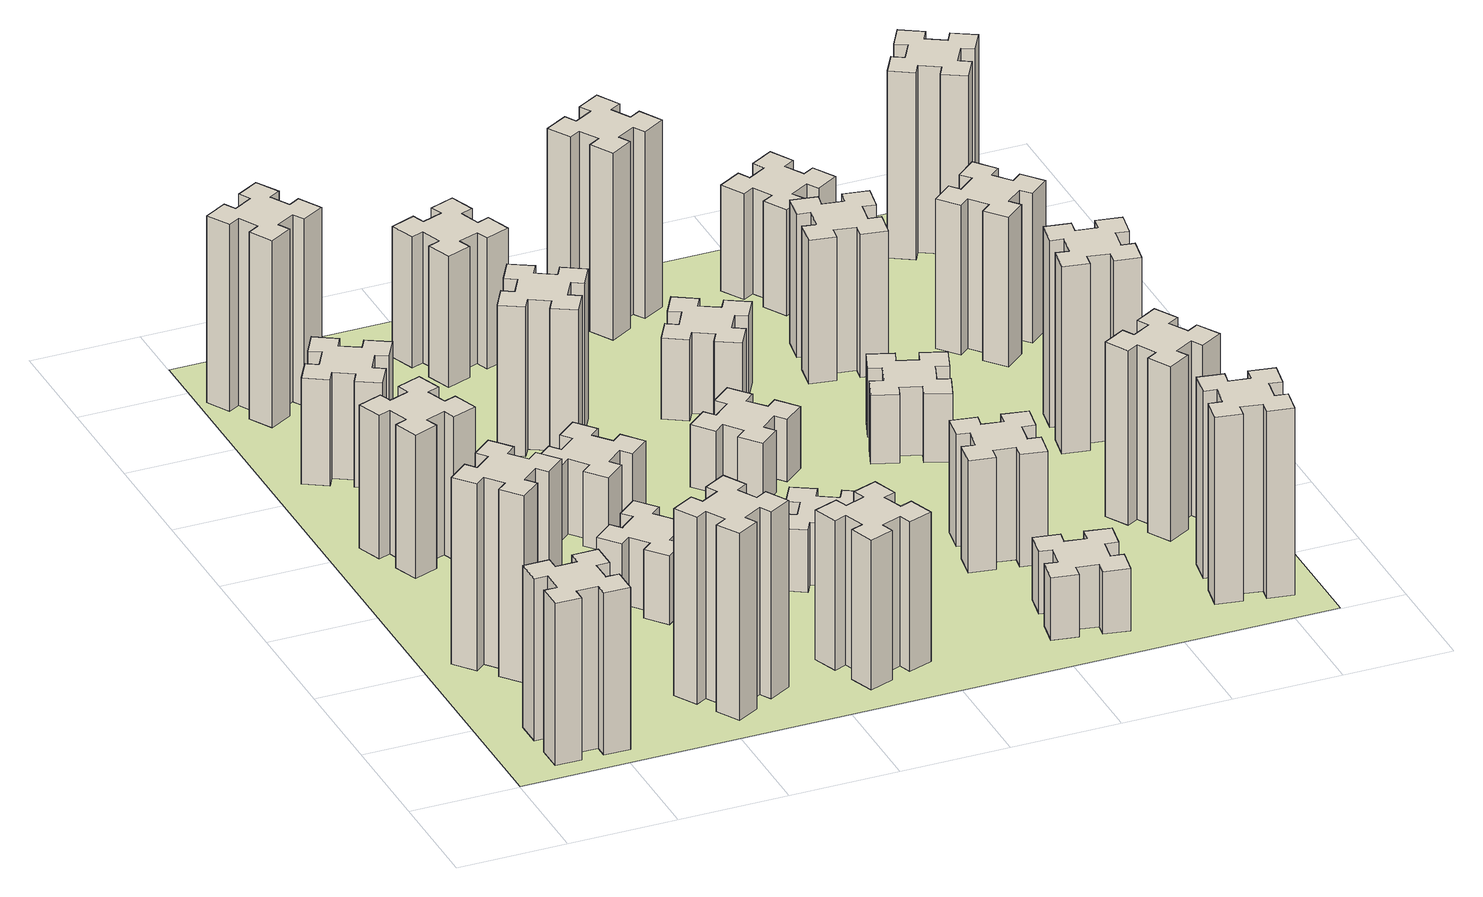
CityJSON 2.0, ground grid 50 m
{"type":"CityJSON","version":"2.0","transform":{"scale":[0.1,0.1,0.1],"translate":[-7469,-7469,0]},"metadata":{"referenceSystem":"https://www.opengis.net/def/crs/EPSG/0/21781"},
"CityObjects":{
"building1":{"type":"Building","attributes":{"class":"1000","function":"1000","usage":"1000","yearOfConstruction":2016,"roofType":"1000","measuredHeight":78,"storeysAboveGround":30,"storeysBelowGround":0},"geometry":[{"type":"Solid","lod":"1","boundaries":[[[[0,1,2,3,4,5,6,7,8,9,10,11,12,13,14,15,16,17,18,19]],[[17,16,20,21]],[[16,15,22,20]],[[15,14,23,22]],[[14,13,24,23]],[[13,12,25,24]],[[12,11,26,25]],[[11,10,27,26]],[[10,9,28,27]],[[9,8,29,28]],[[8,7,30,29]],[[7,6,31,30]],[[6,5,32,31]],[[5,4,33,32]],[[4,3,34,33]],[[3,2,35,34]],[[2,1,36,35]],[[1,0,37,36]],[[0,19,38,37]],[[19,18,39,38]],[[18,17,21,39]],[[24,25,26,27,28,29,30,31,32,33,34,35,36,37,38,39,21,20,22,23]]]]}]},
"building2":{"type":"Building","attributes":{"class":"1000","function":"1000","usage":"1000","yearOfConstruction":2016,"roofType":"1000","measuredHeight":90,"storeysAboveGround":30,"storeysBelowGround":0},"geometry":[{"type":"Solid","lod":"1","boundaries":[[[[40,41,42,43,44,45,46,47,48,49,50,51,52,53,54,55,56,57,58,59]],[[57,56,60,61]],[[56,55,62,60]],[[55,54,63,62]],[[54,53,64,63]],[[53,52,65,64]],[[52,51,66,65]],[[51,50,67,66]],[[50,49,68,67]],[[49,48,69,68]],[[48,47,70,69]],[[47,46,71,70]],[[46,45,72,71]],[[45,44,73,72]],[[44,43,74,73]],[[43,42,75,74]],[[42,41,76,75]],[[41,40,77,76]],[[40,59,78,77]],[[59,58,79,78]],[[58,57,61,79]],[[64,65,66,67,68,69,70,71,72,73,74,75,76,77,78,79,61,60,62,63]]]]}]},
"building3":{"type":"Building","attributes":{"class":"1000","function":"1000","usage":"1000","yearOfConstruction":2016,"roofType":"1000","measuredHeight":69,"storeysAboveGround":30,"storeysBelowGround":0},"geometry":[{"type":"Solid","lod":"1","boundaries":[[[[80,81,82,83,84,85,86,87,88,89,90,91,92,93,94,95,96,97,98,99]],[[97,96,100,101]],[[96,95,102,100]],[[95,94,103,102]],[[94,93,104,103]],[[93,92,105,104]],[[92,91,106,105]],[[91,90,107,106]],[[90,89,108,107]],[[89,88,109,108]],[[88,87,110,109]],[[87,86,111,110]],[[86,85,112,111]],[[85,84,113,112]],[[84,83,114,113]],[[83,82,115,114]],[[82,81,116,115]],[[81,80,117,116]],[[80,99,118,117]],[[99,98,119,118]],[[98,97,101,119]],[[104,105,106,107,108,109,110,111,112,113,114,115,116,117,118,119,101,100,102,103]]]]}]},
"building4":{"type":"Building","attributes":{"class":"1000","function":"1000","usage":"1000","yearOfConstruction":2016,"roofType":"1000","measuredHeight":51,"storeysAboveGround":30,"storeysBelowGround":0},"geometry":[{"type":"Solid","lod":"1","boundaries":[[[[120,121,122,123,124,125,126,127,128,129,130,131,132,133,134,135,136,137,138,139]],[[137,136,140,141]],[[136,135,142,140]],[[135,134,143,142]],[[134,133,144,143]],[[133,132,145,144]],[[132,131,146,145]],[[131,130,147,146]],[[130,129,148,147]],[[129,128,149,148]],[[128,127,150,149]],[[127,126,151,150]],[[126,125,152,151]],[[125,124,153,152]],[[124,123,154,153]],[[123,122,155,154]],[[122,121,156,155]],[[121,120,157,156]],[[120,139,158,157]],[[139,138,159,158]],[[138,137,141,159]],[[144,145,146,147,148,149,150,151,152,153,154,155,156,157,158,159,141,140,142,143]]]]}]},
"building5":{"type":"Building","attributes":{"class":"1000","function":"1000","usage":"1000","yearOfConstruction":2016,"roofType":"1000","measuredHeight":90,"storeysAboveGround":30,"storeysBelowGround":0},"geometry":[{"type":"Solid","lod":"1","boundaries":[[[[160,161,162,163,164,165,166,167,168,169,170,171,172,173,174,175,176,177,178,179]],[[177,176,180,181]],[[176,175,182,180]],[[175,174,183,182]],[[174,173,184,183]],[[173,172,185,184]],[[172,171,186,185]],[[171,170,187,186]],[[170,169,188,187]],[[169,168,189,188]],[[168,167,190,189]],[[167,166,191,190]],[[166,165,192,191]],[[165,164,193,192]],[[164,163,194,193]],[[163,162,195,194]],[[162,161,196,195]],[[161,160,197,196]],[[160,179,198,197]],[[179,178,199,198]],[[178,177,181,199]],[[184,185,186,187,188,189,190,191,192,193,194,195,196,197,198,199,181,180,182,183]]]]}]},
"building6":{"type":"Building","attributes":{"class":"1000","function":"1000","usage":"1000","yearOfConstruction":2016,"roofType":"1000","measuredHeight":90,"storeysAboveGround":30,"storeysBelowGround":0},"geometry":[{"type":"Solid","lod":"1","boundaries":[[[[200,201,202,203,204,205,206,207,208,209,210,211,212,213,214,215,216,217,218,219]],[[217,216,220,221]],[[216,215,222,220]],[[215,214,223,222]],[[214,213,224,223]],[[213,212,225,224]],[[212,211,226,225]],[[211,210,227,226]],[[210,209,228,227]],[[209,208,229,228]],[[208,207,230,229]],[[207,206,231,230]],[[206,205,232,231]],[[205,204,233,232]],[[204,203,234,233]],[[203,202,235,234]],[[202,201,236,235]],[[201,200,237,236]],[[200,219,238,237]],[[219,218,239,238]],[[218,217,221,239]],[[224,225,226,227,228,229,230,231,232,233,234,235,236,237,238,239,221,220,222,223]]]]}]},
"building7":{"type":"Building","attributes":{"class":"1000","function":"1000","usage":"1000","yearOfConstruction":2016,"roofType":"1000","measuredHeight":33,"storeysAboveGround":30,"storeysBelowGround":0},"geometry":[{"type":"Solid","lod":"1","boundaries":[[[[240,241,242,243,244,245,246,247,248,249,250,251,252,253,254,255,256,257,258,259]],[[257,256,260,261]],[[256,255,262,260]],[[255,254,263,262]],[[254,253,264,263]],[[253,252,265,264]],[[252,251,266,265]],[[251,250,267,266]],[[250,249,268,267]],[[249,248,269,268]],[[248,247,270,269]],[[247,246,271,270]],[[246,245,272,271]],[[245,244,273,272]],[[244,243,274,273]],[[243,242,275,274]],[[242,241,276,275]],[[241,240,277,276]],[[240,259,278,277]],[[259,258,279,278]],[[258,257,261,279]],[[264,265,266,267,268,269,270,271,272,273,274,275,276,277,278,279,261,260,262,263]]]]}]},
"building8":{"type":"Building","attributes":{"class":"1000","function":"1000","usage":"1000","yearOfConstruction":2016,"roofType":"1000","measuredHeight":36,"storeysAboveGround":30,"storeysBelowGround":0},"geometry":[{"type":"Solid","lod":"1","boundaries":[[[[280,281,282,283,284,285,286,287,288,289,290,291,292,293,294,295,296,297,298,299]],[[297,296,300,301]],[[296,295,302,300]],[[295,294,303,302]],[[294,293,304,303]],[[293,292,305,304]],[[292,291,306,305]],[[291,290,307,306]],[[290,289,308,307]],[[289,288,309,308]],[[288,287,310,309]],[[287,286,311,310]],[[286,285,312,311]],[[285,284,313,312]],[[284,283,314,313]],[[283,282,315,314]],[[282,281,316,315]],[[281,280,317,316]],[[280,299,318,317]],[[299,298,319,318]],[[298,297,301,319]],[[304,305,306,307,308,309,310,311,312,313,314,315,316,317,318,319,301,300,302,303]]]]}]},
"building9":{"type":"Building","attributes":{"class":"1000","function":"1000","usage":"1000","yearOfConstruction":2016,"roofType":"1000","measuredHeight":72,"storeysAboveGround":30,"storeysBelowGround":0},"geometry":[{"type":"Solid","lod":"1","boundaries":[[[[320,321,322,323,324,325,326,327,328,329,330,331,332,333,334,335,336,337,338,339]],[[337,336,340,341]],[[336,335,342,340]],[[335,334,343,342]],[[334,333,344,343]],[[333,332,345,344]],[[332,331,346,345]],[[331,330,347,346]],[[330,329,348,347]],[[329,328,349,348]],[[328,327,350,349]],[[327,326,351,350]],[[326,325,352,351]],[[325,324,353,352]],[[324,323,354,353]],[[323,322,355,354]],[[322,321,356,355]],[[321,320,357,356]],[[320,339,358,357]],[[339,338,359,358]],[[338,337,341,359]],[[344,345,346,347,348,349,350,351,352,353,354,355,356,357,358,359,341,340,342,343]]]]}]},
"building10":{"type":"Building","attributes":{"class":"1000","function":"1000","usage":"1000","yearOfConstruction":2016,"roofType":"1000","measuredHeight":72,"storeysAboveGround":30,"storeysBelowGround":0},"geometry":[{"type":"Solid","lod":"1","boundaries":[[[[360,361,362,363,364,365,366,367,368,369,370,371,372,373,374,375,376,377,378,379]],[[377,376,380,381]],[[376,375,382,380]],[[375,374,383,382]],[[374,373,384,383]],[[373,372,385,384]],[[372,371,386,385]],[[371,370,387,386]],[[370,369,388,387]],[[369,368,389,388]],[[368,367,390,389]],[[367,366,391,390]],[[366,365,392,391]],[[365,364,393,392]],[[364,363,394,393]],[[363,362,395,394]],[[362,361,396,395]],[[361,360,397,396]],[[360,379,398,397]],[[379,378,399,398]],[[378,377,381,399]],[[384,385,386,387,388,389,390,391,392,393,394,395,396,397,398,399,381,380,382,383]]]]}]},
"building11":{"type":"Building","attributes":{"class":"1000","function":"1000","usage":"1000","yearOfConstruction":2016,"roofType":"1000","measuredHeight":63,"storeysAboveGround":30,"storeysBelowGround":0},"geometry":[{"type":"Solid","lod":"1","boundaries":[[[[400,401,402,403,404,405,406,407,408,409,410,411,412,413,414,415,416,417,418,419]],[[417,416,420,421]],[[416,415,422,420]],[[415,414,423,422]],[[414,413,424,423]],[[413,412,425,424]],[[412,411,426,425]],[[411,410,427,426]],[[410,409,428,427]],[[409,408,429,428]],[[408,407,430,429]],[[407,406,431,430]],[[406,405,432,431]],[[405,404,433,432]],[[404,403,434,433]],[[403,402,435,434]],[[402,401,436,435]],[[401,400,437,436]],[[400,419,438,437]],[[419,418,439,438]],[[418,417,421,439]],[[424,425,426,427,428,429,430,431,432,433,434,435,436,437,438,439,421,420,422,423]]]]}]},
"building12":{"type":"Building","attributes":{"class":"1000","function":"1000","usage":"1000","yearOfConstruction":2016,"roofType":"1000","measuredHeight":30,"storeysAboveGround":30,"storeysBelowGround":0},"geometry":[{"type":"Solid","lod":"1","boundaries":[[[[440,441,442,443,444,445,446,447,448,449,450,451,452,453,454,455,456,457,458,459]],[[457,456,460,461]],[[456,455,462,460]],[[455,454,463,462]],[[454,453,464,463]],[[453,452,465,464]],[[452,451,466,465]],[[451,450,467,466]],[[450,449,468,467]],[[449,448,469,468]],[[448,447,470,469]],[[447,446,471,470]],[[446,445,472,471]],[[445,444,473,472]],[[444,443,474,473]],[[443,442,475,474]],[[442,441,476,475]],[[441,440,477,476]],[[440,459,478,477]],[[459,458,479,478]],[[458,457,461,479]],[[464,465,466,467,468,469,470,471,472,473,474,475,476,477,478,479,461,460,462,463]]]]}]},
"building13":{"type":"Building","attributes":{"class":"1000","function":"1000","usage":"1000","yearOfConstruction":2016,"roofType":"1000","measuredHeight":30,"storeysAboveGround":30,"storeysBelowGround":0},"geometry":[{"type":"Solid","lod":"1","boundaries":[[[[480,481,482,483,484,485,486,487,488,489,490,491,492,493,494,495,496,497,498,499]],[[497,496,500,501]],[[496,495,502,500]],[[495,494,503,502]],[[494,493,504,503]],[[493,492,505,504]],[[492,491,506,505]],[[491,490,507,506]],[[490,489,508,507]],[[489,488,509,508]],[[488,487,510,509]],[[487,486,511,510]],[[486,485,512,511]],[[485,484,513,512]],[[484,483,514,513]],[[483,482,515,514]],[[482,481,516,515]],[[481,480,517,516]],[[480,499,518,517]],[[499,498,519,518]],[[498,497,501,519]],[[504,505,506,507,508,509,510,511,512,513,514,515,516,517,518,519,501,500,502,503]]]]}]},
"building14":{"type":"Building","attributes":{"class":"1000","function":"1000","usage":"1000","yearOfConstruction":2016,"roofType":"1000","measuredHeight":39,"storeysAboveGround":30,"storeysBelowGround":0},"geometry":[{"type":"Solid","lod":"1","boundaries":[[[[520,521,522,523,524,525,526,527,528,529,530,531,532,533,534,535,536,537,538,539]],[[537,536,540,541]],[[536,535,542,540]],[[535,534,543,542]],[[534,533,544,543]],[[533,532,545,544]],[[532,531,546,545]],[[531,530,547,546]],[[530,529,548,547]],[[529,528,549,548]],[[528,527,550,549]],[[527,526,551,550]],[[526,525,552,551]],[[525,524,553,552]],[[524,523,554,553]],[[523,522,555,554]],[[522,521,556,555]],[[521,520,557,556]],[[520,539,558,557]],[[539,538,559,558]],[[538,537,541,559]],[[544,545,546,547,548,549,550,551,552,553,554,555,556,557,558,559,541,540,542,543]]]]}]},
"building15":{"type":"Building","attributes":{"class":"1000","function":"1000","usage":"1000","yearOfConstruction":2016,"roofType":"1000","measuredHeight":30,"storeysAboveGround":30,"storeysBelowGround":0},"geometry":[{"type":"Solid","lod":"1","boundaries":[[[[560,561,562,563,564,565,566,567,568,569,570,571,572,573,574,575,576,577,578,579]],[[577,576,580,581]],[[576,575,582,580]],[[575,574,583,582]],[[574,573,584,583]],[[573,572,585,584]],[[572,571,586,585]],[[571,570,587,586]],[[570,569,588,587]],[[569,568,589,588]],[[568,567,590,589]],[[567,566,591,590]],[[566,565,592,591]],[[565,564,593,592]],[[564,563,594,593]],[[563,562,595,594]],[[562,561,596,595]],[[561,560,597,596]],[[560,579,598,597]],[[579,578,599,598]],[[578,577,581,599]],[[584,585,586,587,588,589,590,591,592,593,594,595,596,597,598,599,581,580,582,583]]]]}]},
"building16":{"type":"Building","attributes":{"class":"1000","function":"1000","usage":"1000","yearOfConstruction":2016,"roofType":"1000","measuredHeight":90,"storeysAboveGround":30,"storeysBelowGround":0},"geometry":[{"type":"Solid","lod":"1","boundaries":[[[[600,601,602,603,604,605,606,607,608,609,610,611,612,613,614,615,616,617,618,619]],[[617,616,620,621]],[[616,615,622,620]],[[615,614,623,622]],[[614,613,624,623]],[[613,612,625,624]],[[612,611,626,625]],[[611,610,627,626]],[[610,609,628,627]],[[609,608,629,628]],[[608,607,630,629]],[[607,606,631,630]],[[606,605,632,631]],[[605,604,633,632]],[[604,603,634,633]],[[603,602,635,634]],[[602,601,636,635]],[[601,600,637,636]],[[600,619,638,637]],[[619,618,639,638]],[[618,617,621,639]],[[624,625,626,627,628,629,630,631,632,633,634,635,636,637,638,639,621,620,622,623]]]]}]},
"building17":{"type":"Building","attributes":{"class":"1000","function":"1000","usage":"1000","yearOfConstruction":2016,"roofType":"1000","measuredHeight":54,"storeysAboveGround":30,"storeysBelowGround":0},"geometry":[{"type":"Solid","lod":"1","boundaries":[[[[640,641,642,643,644,645,646,647,648,649,650,651,652,653,654,655,656,657,658,659]],[[657,656,660,661]],[[656,655,662,660]],[[655,654,663,662]],[[654,653,664,663]],[[653,652,665,664]],[[652,651,666,665]],[[651,650,667,666]],[[650,649,668,667]],[[649,648,669,668]],[[648,647,670,669]],[[647,646,671,670]],[[646,645,672,671]],[[645,644,673,672]],[[644,643,674,673]],[[643,642,675,674]],[[642,641,676,675]],[[641,640,677,676]],[[640,659,678,677]],[[659,658,679,678]],[[658,657,661,679]],[[664,665,666,667,668,669,670,671,672,673,674,675,676,677,678,679,661,660,662,663]]]]}]},
"building18":{"type":"Building","attributes":{"class":"1000","function":"1000","usage":"1000","yearOfConstruction":2016,"roofType":"1000","measuredHeight":33,"storeysAboveGround":30,"storeysBelowGround":0},"geometry":[{"type":"Solid","lod":"1","boundaries":[[[[680,681,682,683,684,685,686,687,688,689,690,691,692,693,694,695,696,697,698,699]],[[697,696,700,701]],[[696,695,702,700]],[[695,694,703,702]],[[694,693,704,703]],[[693,692,705,704]],[[692,691,706,705]],[[691,690,707,706]],[[690,689,708,707]],[[689,688,709,708]],[[688,687,710,709]],[[687,686,711,710]],[[686,685,712,711]],[[685,684,713,712]],[[684,683,714,713]],[[683,682,715,714]],[[682,681,716,715]],[[681,680,717,716]],[[680,699,718,717]],[[699,698,719,718]],[[698,697,701,719]],[[704,705,706,707,708,709,710,711,712,713,714,715,716,717,718,719,701,700,702,703]]]]}]},
"building19":{"type":"Building","attributes":{"class":"1000","function":"1000","usage":"1000","yearOfConstruction":2016,"roofType":"1000","measuredHeight":69,"storeysAboveGround":30,"storeysBelowGround":0},"geometry":[{"type":"Solid","lod":"1","boundaries":[[[[720,721,722,723,724,725,726,727,728,729,730,731,732,733,734,735,736,737,738,739]],[[737,736,740,741]],[[736,735,742,740]],[[735,734,743,742]],[[734,733,744,743]],[[733,732,745,744]],[[732,731,746,745]],[[731,730,747,746]],[[730,729,748,747]],[[729,728,749,748]],[[728,727,750,749]],[[727,726,751,750]],[[726,725,752,751]],[[725,724,753,752]],[[724,723,754,753]],[[723,722,755,754]],[[722,721,756,755]],[[721,720,757,756]],[[720,739,758,757]],[[739,738,759,758]],[[738,737,741,759]],[[744,745,746,747,748,749,750,751,752,753,754,755,756,757,758,759,741,740,742,743]]]]}]},
"building20":{"type":"Building","attributes":{"class":"1000","function":"1000","usage":"1000","yearOfConstruction":2016,"roofType":"1000","measuredHeight":90,"storeysAboveGround":30,"storeysBelowGround":0},"geometry":[{"type":"Solid","lod":"1","boundaries":[[[[760,761,762,763,764,765,766,767,768,769,770,771,772,773,774,775,776,777,778,779]],[[777,776,780,781]],[[776,775,782,780]],[[775,774,783,782]],[[774,773,784,783]],[[773,772,785,784]],[[772,771,786,785]],[[771,770,787,786]],[[770,769,788,787]],[[769,768,789,788]],[[768,767,790,789]],[[767,766,791,790]],[[766,765,792,791]],[[765,764,793,792]],[[764,763,794,793]],[[763,762,795,794]],[[762,761,796,795]],[[761,760,797,796]],[[760,779,798,797]],[[779,778,799,798]],[[778,777,781,799]],[[784,785,786,787,788,789,790,791,792,793,794,795,796,797,798,799,781,780,782,783]]]]}]},
"building21":{"type":"Building","attributes":{"class":"1000","function":"1000","usage":"1000","yearOfConstruction":2016,"roofType":"1000","measuredHeight":51,"storeysAboveGround":30,"storeysBelowGround":0},"geometry":[{"type":"Solid","lod":"1","boundaries":[[[[800,801,802,803,804,805,806,807,808,809,810,811,812,813,814,815,816,817,818,819]],[[817,816,820,821]],[[816,815,822,820]],[[815,814,823,822]],[[814,813,824,823]],[[813,812,825,824]],[[812,811,826,825]],[[811,810,827,826]],[[810,809,828,827]],[[809,808,829,828]],[[808,807,830,829]],[[807,806,831,830]],[[806,805,832,831]],[[805,804,833,832]],[[804,803,834,833]],[[803,802,835,834]],[[802,801,836,835]],[[801,800,837,836]],[[800,819,838,837]],[[819,818,839,838]],[[818,817,821,839]],[[824,825,826,827,828,829,830,831,832,833,834,835,836,837,838,839,821,820,822,823]]]]}]},
"building22":{"type":"Building","attributes":{"class":"1000","function":"1000","usage":"1000","yearOfConstruction":2016,"roofType":"1000","measuredHeight":84,"storeysAboveGround":30,"storeysBelowGround":0},"geometry":[{"type":"Solid","lod":"1","boundaries":[[[[840,841,842,843,844,845,846,847,848,849,850,851,852,853,854,855,856,857,858,859]],[[857,856,860,861]],[[856,855,862,860]],[[855,854,863,862]],[[854,853,864,863]],[[853,852,865,864]],[[852,851,866,865]],[[851,850,867,866]],[[850,849,868,867]],[[849,848,869,868]],[[848,847,870,869]],[[847,846,871,870]],[[846,845,872,871]],[[845,844,873,872]],[[844,843,874,873]],[[843,842,875,874]],[[842,841,876,875]],[[841,840,877,876]],[[840,859,878,877]],[[859,858,879,878]],[[858,857,861,879]],[[864,865,866,867,868,869,870,871,872,873,874,875,876,877,878,879,861,860,862,863]]]]}]},
"building23":{"type":"Building","attributes":{"class":"1000","function":"1000","usage":"1000","yearOfConstruction":2016,"roofType":"1000","measuredHeight":90,"storeysAboveGround":30,"storeysBelowGround":0},"geometry":[{"type":"Solid","lod":"1","boundaries":[[[[880,881,882,883,884,885,886,887,888,889,890,891,892,893,894,895,896,897,898,899]],[[897,896,900,901]],[[896,895,902,900]],[[895,894,903,902]],[[894,893,904,903]],[[893,892,905,904]],[[892,891,906,905]],[[891,890,907,906]],[[890,889,908,907]],[[889,888,909,908]],[[888,887,910,909]],[[887,886,911,910]],[[886,885,912,911]],[[885,884,913,912]],[[884,883,914,913]],[[883,882,915,914]],[[882,881,916,915]],[[881,880,917,916]],[[880,899,918,917]],[[899,898,919,918]],[[898,897,901,919]],[[904,905,906,907,908,909,910,911,912,913,914,915,916,917,918,919,901,900,902,903]]]]}]},
"building24":{"type":"Building","attributes":{"class":"1000","function":"1000","usage":"1000","yearOfConstruction":2016,"roofType":"1000","measuredHeight":72,"storeysAboveGround":30,"storeysBelowGround":0},"geometry":[{"type":"Solid","lod":"1","boundaries":[[[[920,921,922,923,924,925,926,927,928,929,930,931,932,933,934,935,936,937,938,939]],[[937,936,940,941]],[[936,935,942,940]],[[935,934,943,942]],[[934,933,944,943]],[[933,932,945,944]],[[932,931,946,945]],[[931,930,947,946]],[[930,929,948,947]],[[929,928,949,948]],[[928,927,950,949]],[[927,926,951,950]],[[926,925,952,951]],[[925,924,953,952]],[[924,923,954,953]],[[923,922,955,954]],[[922,921,956,955]],[[921,920,957,956]],[[920,939,958,957]],[[939,938,959,958]],[[938,937,941,959]],[[944,945,946,947,948,949,950,951,952,953,954,955,956,957,958,959,941,940,942,943]]]]}]},
"building25":{"type":"Building","attributes":{"class":"1000","function":"1000","usage":"1000","yearOfConstruction":2016,"roofType":"1000","measuredHeight":90,"storeysAboveGround":30,"storeysBelowGround":0},"geometry":[{"type":"Solid","lod":"1","boundaries":[[[[960,961,962,963,964,965,966,967,968,969,970,971,972,973,974,975,976,977,978,979]],[[977,976,980,981]],[[976,975,982,980]],[[975,974,983,982]],[[974,973,984,983]],[[973,972,985,984]],[[972,971,986,985]],[[971,970,987,986]],[[970,969,988,987]],[[969,968,989,988]],[[968,967,990,989]],[[967,966,991,990]],[[966,965,992,991]],[[965,964,993,992]],[[964,963,994,993]],[[963,962,995,994]],[[962,961,996,995]],[[961,960,997,996]],[[960,979,998,997]],[[979,978,999,998]],[[978,977,981,999]],[[984,985,986,987,988,989,990,991,992,993,994,995,996,997,998,999,981,980,982,983]]]]}]},
"landuse1":{"type":"LandUse","attributes":{"name":"plot1","function":"1010"},"geometry":[{"type":"MultiSurface","lod":"1","boundaries":[[[1000,1001,1002,1003]]]}]}
},
"vertices":[
[265,325,0],[265,225,0],[205,225,0],[205,105,0],[325,105,0],[325,165,0],[425,165,0],[425,105,0],[545,105,0],[545,225,0],[485,225,0],[485,325,0],[545,325,0],[545,445,0],[425,445,0],[425,385,0],[325,385,0],[325,445,0],[205,445,0],[205,325,0],[325,385,780],[325,445,780],[425,385,780],[425,445,780],[545,445,780],[545,325,780],[485,325,780],[485,225,780],[545,225,780],[545,105,780],[425,105,780],[425,165,780],[325,165,780],[325,105,780],[205,105,780],[205,225,780],[265,225,780],[265,325,780],[205,325,780],[205,445,780],
[492,1048,0],[427,1124,0],[473,1163,0],[396,1255,0],[304,1178,0],[343,1132,0],[266,1067,0],[228,1113,0],[136,1036,0],[213,944,0],[259,983,0],[323,906,0],[277,868,0],[354,776,0],[446,853,0],[408,899,0],[484,963,0],[523,917,0],[615,994,0],[538,1086,0],[484,963,900],[523,917,900],[408,899,900],[446,853,900],[354,776,900],[277,868,900],[323,906,900],[259,983,900],[213,944,900],[136,1036,900],[228,1113,900],[266,1067,900],[343,1132,900],[304,1178,900],[396,1255,900],[473,1163,900],[427,1124,900],[492,1048,900],[538,1086,900],[615,994,900],
[366,1835,0],[460,1869,0],[480,1813,0],[593,1854,0],[552,1967,0],[496,1946,0],[462,2040,0],[518,2060,0],[477,2173,0],[364,2132,0],[385,2076,0],[291,2042,0],[270,2098,0],[157,2057,0],[199,1944,0],[255,1965,0],[289,1871,0],[233,1850,0],[274,1737,0],[387,1779,0],[289,1871,690],[233,1850,690],[255,1965,690],[199,1944,690],[157,2057,690],[270,2098,690],[291,2042,690],[385,2076,690],[364,2132,690],[477,2173,690],[518,2060,690],[462,2040,690],[496,1946,690],[552,1967,690],[593,1854,690],[480,1813,690],[460,1869,690],[366,1835,690],[387,1779,690],[274,1737,690],
[446,2597,0],[496,2684,0],[548,2654,0],[608,2758,0],[504,2818,0],[474,2766,0],[387,2816,0],[417,2868,0],[313,2928,0],[253,2824,0],[305,2794,0],[255,2707,0],[203,2737,0],[143,2633,0],[247,2573,0],[277,2625,0],[364,2575,0],[334,2523,0],[438,2463,0],[498,2567,0],[364,2575,510],[334,2523,510],[277,2625,510],[247,2573,510],[143,2633,510],[203,2737,510],[255,2707,510],[305,2794,510],[253,2824,510],[313,2928,510],[417,2868,510],[387,2816,510],[474,2766,510],[504,2818,510],[608,2758,510],[548,2654,510],[496,2684,510],[446,2597,510],[498,2567,510],[438,2463,510],
[1127,255,0],[1214,305,0],[1244,253,0],[1348,313,0],[1288,417,0],[1236,387,0],[1186,474,0],[1238,504,0],[1178,608,0],[1074,548,0],[1104,496,0],[1017,446,0],[987,498,0],[883,438,0],[943,334,0],[995,364,0],[1045,277,0],[993,247,0],[1053,143,0],[1157,203,0],[1045,277,900],[993,247,900],[995,364,900],[943,334,900],[883,438,900],[987,498,900],[1017,446,900],[1104,496,900],[1074,548,900],[1178,608,900],[1238,504,900],[1186,474,900],[1236,387,900],[1288,417,900],[1348,313,900],[1244,253,900],[1214,305,900],[1127,255,900],[1157,203,900],[1053,143,900],
[287,3215,0],[374,3265,0],[404,3213,0],[508,3273,0],[448,3377,0],[396,3347,0],[346,3434,0],[398,3464,0],[338,3568,0],[234,3508,0],[264,3456,0],[177,3406,0],[147,3458,0],[43,3398,0],[103,3294,0],[155,3324,0],[205,3237,0],[153,3207,0],[213,3103,0],[317,3163,0],[205,3237,900],[153,3207,900],[155,3324,900],[103,3294,900],[43,3398,900],[147,3458,900],[177,3406,900],[264,3456,900],[234,3508,900],[338,3568,900],[398,3464,900],[346,3434,900],[396,3347,900],[448,3377,900],[508,3273,900],[404,3213,900],[374,3265,900],[287,3215,900],[317,3163,900],[213,3103,900],
[1083,1332,0],[1006,1267,0],[968,1313,0],[876,1236,0],[953,1144,0],[999,1183,0],[1063,1106,0],[1017,1068,0],[1094,976,0],[1186,1053,0],[1148,1099,0],[1224,1163,0],[1263,1117,0],[1355,1194,0],[1278,1286,0],[1232,1248,0],[1167,1324,0],[1213,1363,0],[1136,1455,0],[1044,1378,0],[1167,1324,330],[1213,1363,330],[1232,1248,330],[1278,1286,330],[1355,1194,330],[1263,1117,330],[1224,1163,330],[1148,1099,330],[1186,1053,330],[1094,976,330],[1017,1068,330],[1063,1106,330],[999,1183,330],[953,1144,330],[876,1236,330],[968,1313,330],[1006,1267,330],[1083,1332,330],[1044,1378,330],[1136,1455,330],
[1083,1972,0],[1006,1907,0],[968,1953,0],[876,1876,0],[953,1784,0],[999,1823,0],[1063,1746,0],[1017,1708,0],[1094,1616,0],[1186,1693,0],[1148,1739,0],[1224,1803,0],[1263,1757,0],[1355,1834,0],[1278,1926,0],[1232,1888,0],[1167,1964,0],[1213,2003,0],[1136,2095,0],[1044,2018,0],[1167,1964,360],[1213,2003,360],[1232,1888,360],[1278,1926,360],[1355,1834,360],[1263,1757,360],[1224,1803,360],[1148,1739,360],[1186,1693,360],[1094,1616,360],[1017,1708,360],[1063,1746,360],[999,1823,360],[953,1784,360],[876,1876,360],[968,1953,360],[1006,1907,360],[1083,1972,360],[1044,2018,360],[1136,2095,360],
[1765,496,0],[1671,462,0],[1650,518,0],[1537,477,0],[1579,364,0],[1635,385,0],[1669,291,0],[1613,270,0],[1654,157,0],[1767,199,0],[1746,255,0],[1840,289,0],[1860,233,0],[1973,274,0],[1932,387,0],[1876,366,0],[1842,460,0],[1898,480,0],[1857,593,0],[1744,552,0],[1842,460,720],[1898,480,720],[1876,366,720],[1932,387,720],[1973,274,720],[1860,233,720],[1840,289,720],[1746,255,720],[1767,199,720],[1654,157,720],[1613,270,720],[1669,291,720],[1635,385,720],[1579,364,720],[1537,477,720],[1650,518,720],[1671,462,720],[1765,496,720],[1744,552,720],[1857,593,720],
[1314,2666,0],[1227,2716,0],[1257,2768,0],[1153,2828,0],[1093,2724,0],[1145,2694,0],[1095,2607,0],[1043,2637,0],[983,2533,0],[1087,2473,0],[1117,2525,0],[1204,2475,0],[1174,2423,0],[1278,2363,0],[1338,2467,0],[1286,2497,0],[1336,2584,0],[1388,2554,0],[1448,2658,0],[1344,2718,0],[1336,2584,720],[1388,2554,720],[1286,2497,720],[1338,2467,720],[1278,2363,720],[1174,2423,720],[1204,2475,720],[1117,2525,720],[1087,2473,720],[983,2533,720],[1043,2637,720],[1095,2607,720],[1145,2694,720],[1093,2724,720],[1153,2828,720],[1257,2768,720],[1227,2716,720],[1314,2666,720],[1344,2718,720],[1448,2658,720],
[1125,3456,0],[1031,3422,0],[1010,3478,0],[897,3437,0],[939,3324,0],[995,3345,0],[1029,3251,0],[973,3230,0],[1014,3117,0],[1127,3159,0],[1106,3215,0],[1200,3249,0],[1220,3193,0],[1333,3234,0],[1292,3347,0],[1236,3326,0],[1202,3420,0],[1258,3440,0],[1217,3553,0],[1104,3512,0],[1202,3420,630],[1258,3440,630],[1236,3326,630],[1292,3347,630],[1333,3234,630],[1220,3193,630],[1200,3249,630],[1106,3215,630],[1127,3159,630],[1014,3117,630],[973,3230,630],[1029,3251,630],[995,3345,630],[939,3324,630],[897,3437,630],[1010,3478,630],[1031,3422,630],[1125,3456,630],[1104,3512,630],[1217,3553,630],
[1757,1045,0],[1844,995,0],[1814,943,0],[1918,883,0],[1978,987,0],[1926,1017,0],[1976,1104,0],[2028,1074,0],[2088,1178,0],[1984,1238,0],[1954,1186,0],[1867,1236,0],[1897,1288,0],[1793,1348,0],[1733,1244,0],[1785,1214,0],[1735,1127,0],[1683,1157,0],[1623,1053,0],[1727,993,0],[1735,1127,300],[1683,1157,300],[1785,1214,300],[1733,1244,300],[1793,1348,300],[1897,1288,300],[1867,1236,300],[1954,1186,300],[1984,1238,300],[2088,1178,300],[2028,1074,300],[1976,1104,300],[1926,1017,300],[1978,987,300],[1918,883,300],[1814,943,300],[1844,995,300],[1757,1045,300],[1727,993,300],[1623,1053,300],
[1972,1988,0],[1907,2064,0],[1953,2103,0],[1876,2195,0],[1784,2118,0],[1823,2072,0],[1746,2007,0],[1708,2053,0],[1616,1976,0],[1693,1884,0],[1739,1923,0],[1803,1846,0],[1757,1808,0],[1834,1716,0],[1926,1793,0],[1888,1839,0],[1964,1903,0],[2003,1857,0],[2095,1934,0],[2018,2026,0],[1964,1903,300],[2003,1857,300],[1888,1839,300],[1926,1793,300],[1834,1716,300],[1757,1808,300],[1803,1846,300],[1739,1923,300],[1693,1884,300],[1616,1976,300],[1708,2053,300],[1746,2007,300],[1823,2072,300],[1784,2118,300],[1876,2195,300],[1953,2103,300],[1907,2064,300],[1972,1988,300],[2018,2026,300],[2095,1934,300],
[2026,2497,0],[2076,2584,0],[2128,2554,0],[2188,2658,0],[2084,2718,0],[2054,2666,0],[1967,2716,0],[1997,2768,0],[1893,2828,0],[1833,2724,0],[1885,2694,0],[1835,2607,0],[1783,2637,0],[1723,2533,0],[1827,2473,0],[1857,2525,0],[1944,2475,0],[1914,2423,0],[2018,2363,0],[2078,2467,0],[1944,2475,390],[1914,2423,390],[1857,2525,390],[1827,2473,390],[1723,2533,390],[1783,2637,390],[1835,2607,390],[1885,2694,390],[1833,2724,390],[1893,2828,390],[1997,2768,390],[1967,2716,390],[2054,2666,390],[2084,2718,390],[2188,2658,390],[2128,2554,390],[2076,2584,390],[2026,2497,390],[2078,2467,390],[2018,2363,390],
[2596,444,0],[2578,345,0],[2519,356,0],[2498,237,0],[2617,217,0],[2627,276,0],[2725,258,0],[2715,199,0],[2833,178,0],[2854,297,0],[2795,307,0],[2812,405,0],[2871,395,0],[2892,513,0],[2774,534,0],[2764,475,0],[2665,492,0],[2676,551,0],[2557,572,0],[2537,454,0],[2665,492,300],[2676,551,300],[2764,475,300],[2774,534,300],[2892,513,300],[2871,395,300],[2812,405,300],[2795,307,300],[2854,297,300],[2833,178,300],[2715,199,300],[2725,258,300],[2627,276,300],[2617,217,300],[2498,237,300],[2519,356,300],[2578,345,300],[2596,444,300],[2537,454,300],[2557,572,300],
[1844,3556,0],[1757,3506,0],[1727,3558,0],[1623,3498,0],[1683,3394,0],[1735,3424,0],[1785,3337,0],[1733,3307,0],[1793,3203,0],[1897,3263,0],[1867,3315,0],[1954,3365,0],[1984,3313,0],[2088,3373,0],[2028,3477,0],[1976,3447,0],[1926,3534,0],[1978,3564,0],[1918,3668,0],[1814,3608,0],[1926,3534,900],[1978,3564,900],[1976,3447,900],[2028,3477,900],[2088,3373,900],[1984,3313,900],[1954,3365,900],[1867,3315,900],[1897,3263,900],[1793,3203,900],[1733,3307,900],[1785,3337,900],[1735,3424,900],[1683,3394,900],[1623,3498,900],[1727,3558,900],[1757,3506,900],[1844,3556,900],[1814,3608,900],[1918,3668,900],
[2496,1084,0],[2478,985,0],[2419,996,0],[2398,877,0],[2517,857,0],[2527,916,0],[2625,898,0],[2615,839,0],[2733,818,0],[2754,937,0],[2695,947,0],[2712,1045,0],[2771,1035,0],[2792,1153,0],[2674,1174,0],[2664,1115,0],[2565,1132,0],[2576,1191,0],[2457,1212,0],[2437,1094,0],[2565,1132,540],[2576,1191,540],[2664,1115,540],[2674,1174,540],[2792,1153,540],[2771,1035,540],[2712,1045,540],[2695,947,540],[2754,937,540],[2733,818,540],[2615,839,540],[2625,898,540],[2527,916,540],[2517,857,540],[2398,877,540],[2419,996,540],[2478,985,540],[2496,1084,540],[2437,1094,540],[2457,1212,540],
[2682,1871,0],[2716,1965,0],[2772,1944,0],[2813,2057,0],[2700,2098,0],[2680,2042,0],[2586,2076,0],[2607,2132,0],[2494,2173,0],[2453,2060,0],[2509,2040,0],[2475,1946,0],[2419,1967,0],[2377,1854,0],[2490,1813,0],[2511,1869,0],[2605,1835,0],[2584,1779,0],[2697,1737,0],[2738,1850,0],[2605,1835,330],[2584,1779,330],[2511,1869,330],[2490,1813,330],[2377,1854,330],[2419,1967,330],[2475,1946,330],[2509,2040,330],[2453,2060,330],[2494,2173,330],[2607,2132,330],[2586,2076,330],[2680,2042,330],[2700,2098,330],[2813,2057,330],[2772,1944,330],[2716,1965,330],[2682,1871,330],[2738,1850,330],[2697,1737,330],
[2664,2795,0],[2565,2812,0],[2576,2871,0],[2457,2892,0],[2437,2774,0],[2496,2764,0],[2478,2665,0],[2419,2676,0],[2398,2557,0],[2517,2537,0],[2527,2596,0],[2625,2578,0],[2615,2519,0],[2733,2498,0],[2754,2617,0],[2695,2627,0],[2712,2725,0],[2771,2715,0],[2792,2833,0],[2674,2854,0],[2712,2725,690],[2771,2715,690],[2695,2627,690],[2754,2617,690],[2733,2498,690],[2615,2519,690],[2625,2578,690],[2527,2596,690],[2517,2537,690],[2398,2557,690],[2419,2676,690],[2478,2665,690],[2496,2764,690],[2437,2774,690],[2457,2892,690],[2576,2871,690],[2565,2812,690],[2664,2795,690],[2674,2854,690],[2792,2833,690],
[3336,444,0],[3318,345,0],[3259,356,0],[3238,237,0],[3357,217,0],[3367,276,0],[3465,258,0],[3455,199,0],[3573,178,0],[3594,297,0],[3535,307,0],[3552,405,0],[3611,395,0],[3632,513,0],[3514,534,0],[3504,475,0],[3405,492,0],[3416,551,0],[3297,572,0],[3277,454,0],[3405,492,900],[3416,551,900],[3504,475,900],[3514,534,900],[3632,513,900],[3611,395,900],[3552,405,900],[3535,307,900],[3594,297,900],[3573,178,900],[3455,199,900],[3465,258,900],[3367,276,900],[3357,217,900],[3238,237,900],[3259,356,900],[3318,345,900],[3336,444,900],[3277,454,900],[3297,572,900],
[2716,3347,0],[2666,3434,0],[2718,3464,0],[2658,3568,0],[2554,3508,0],[2584,3456,0],[2497,3406,0],[2467,3458,0],[2363,3398,0],[2423,3294,0],[2475,3324,0],[2525,3237,0],[2473,3207,0],[2533,3103,0],[2637,3163,0],[2607,3215,0],[2694,3265,0],[2724,3213,0],[2828,3273,0],[2768,3377,0],[2694,3265,510],[2724,3213,510],[2607,3215,510],[2637,3163,510],[2533,3103,510],[2473,3207,510],[2525,3237,510],[2475,3324,510],[2423,3294,510],[2363,3398,510],[2467,3458,510],[2497,3406,510],[2584,3456,510],[2554,3508,510],[2658,3568,510],[2718,3464,510],[2666,3434,510],[2716,3347,510],[2768,3377,510],[2828,3273,510],
[3215,1004,0],[3265,917,0],[3213,887,0],[3273,783,0],[3377,843,0],[3347,895,0],[3434,945,0],[3464,893,0],[3568,953,0],[3508,1057,0],[3456,1027,0],[3406,1114,0],[3458,1144,0],[3398,1248,0],[3294,1188,0],[3324,1136,0],[3237,1086,0],[3207,1138,0],[3103,1078,0],[3163,974,0],[3237,1086,840],[3207,1138,840],[3324,1136,840],[3294,1188,840],[3398,1248,840],[3458,1144,840],[3406,1114,840],[3456,1027,840],[3508,1057,840],[3568,953,840],[3464,893,840],[3434,945,840],[3347,895,840],[3377,843,840],[3273,783,840],[3213,887,840],[3265,917,840],[3215,1004,840],[3163,974,840],[3103,1078,840],
[3267,1656,0],[3365,1638,0],[3355,1579,0],[3473,1558,0],[3494,1677,0],[3435,1687,0],[3452,1785,0],[3511,1775,0],[3532,1893,0],[3414,1914,0],[3404,1855,0],[3305,1872,0],[3316,1931,0],[3197,1952,0],[3177,1834,0],[3236,1824,0],[3218,1725,0],[3159,1736,0],[3138,1617,0],[3257,1597,0],[3218,1725,900],[3159,1736,900],[3236,1824,900],[3177,1834,900],[3197,1952,900],[3316,1931,900],[3305,1872,900],[3404,1855,900],[3414,1914,900],[3532,1893,900],[3511,1775,900],[3452,1785,900],[3435,1687,900],[3494,1677,900],[3473,1558,900],[3355,1579,900],[3365,1638,900],[3267,1656,900],[3257,1597,900],[3138,1617,900],
[3119,2563,0],[3183,2486,0],[3137,2448,0],[3214,2356,0],[3306,2433,0],[3268,2479,0],[3344,2543,0],[3383,2497,0],[3475,2574,0],[3398,2666,0],[3352,2628,0],[3287,2704,0],[3333,2743,0],[3256,2835,0],[3164,2758,0],[3203,2712,0],[3126,2647,0],[3088,2693,0],[2996,2616,0],[3073,2524,0],[3126,2647,720],[3088,2693,720],[3203,2712,720],[3164,2758,720],[3256,2835,720],[3333,2743,720],[3287,2704,720],[3352,2628,720],[3398,2666,720],[3475,2574,720],[3383,2497,720],[3344,2543,720],[3268,2479,720],[3306,2433,720],[3214,2356,720],[3137,2448,720],[3183,2486,720],[3119,2563,720],[3073,2524,720],[2996,2616,720],
[3406,3337,0],[3456,3424,0],[3508,3394,0],[3568,3498,0],[3464,3558,0],[3434,3506,0],[3347,3556,0],[3377,3608,0],[3273,3668,0],[3213,3564,0],[3265,3534,0],[3215,3447,0],[3163,3477,0],[3103,3373,0],[3207,3313,0],[3237,3365,0],[3324,3315,0],[3294,3263,0],[3398,3203,0],[3458,3307,0],[3324,3315,900],[3294,3263,900],[3237,3365,900],[3207,3313,900],[3103,3373,900],[3163,3477,900],[3215,3447,900],[3265,3534,900],[3213,3564,900],[3273,3668,900],[3377,3608,900],[3347,3556,900],[3434,3506,900],[3464,3558,900],[3568,3498,900],[3508,3394,900],[3456,3424,900],[3406,3337,900],[3458,3307,900],[3398,3203,900],
[5,3705,0],[3705,3705,0],[3705,5,0],[5,5,0]
]}
